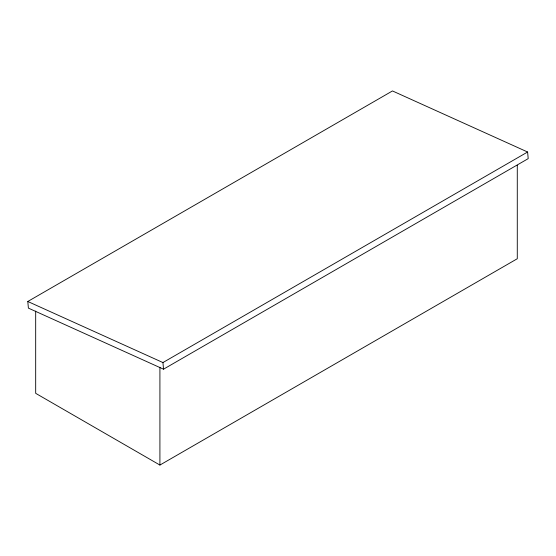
<?xml version="1.0" encoding="UTF-8"?>
<svg xmlns="http://www.w3.org/2000/svg" width="556" height="556" viewBox="0 0 556 556"><rect width="100%" height="100%" fill="white"/><g stroke="black" fill="none" stroke-linecap="round" stroke-linejoin="round"><path stroke-width="0.83" d="M27.8 301.484L392.473 90.941L527.609 152.01L528.2 158.641L163.527 369.184L28.391 308.114L27.8 301.484L162.936 362.554L527.609 152.01M35.681 311.11L35.681 393.328L159.913 465.059L517.282 258.735L517.282 165.257M162.936 362.554L163.527 369.184M159.913 367.259L159.913 465.059"/></g></svg>
